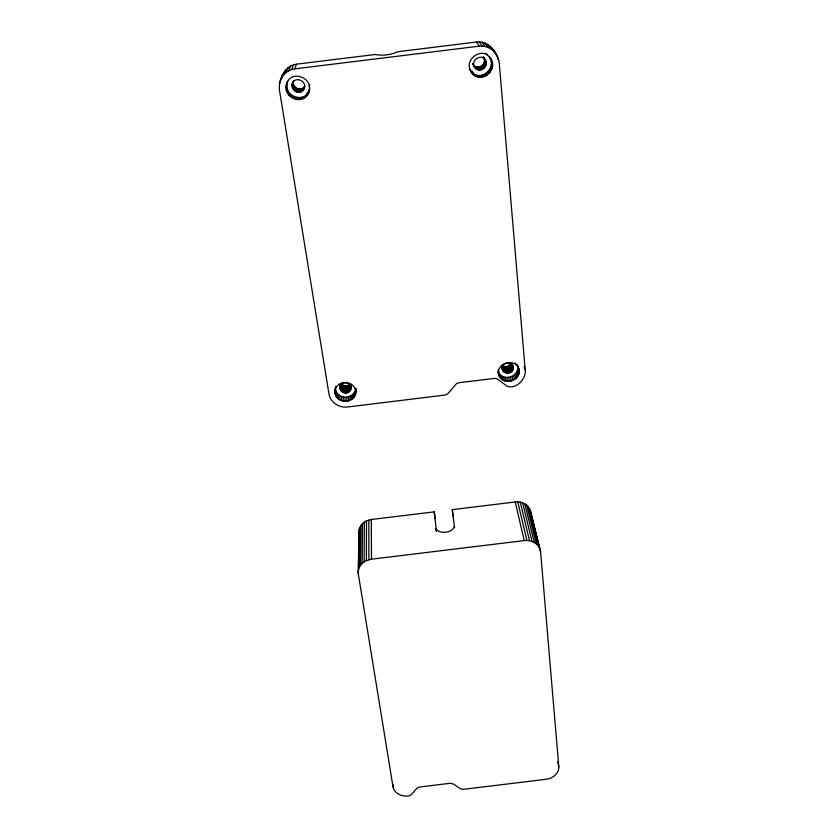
<?xml version="1.0" encoding="UTF-8"?>
<svg xmlns="http://www.w3.org/2000/svg" width="838" height="838" viewBox="0 0 838 838"><rect width="100%" height="100%" fill="white"/><g stroke="black" fill="none" stroke-linecap="round" stroke-linejoin="round"><path stroke-width="1.26" d="M453.023 515.967L452.269 509.651L515.255 501.972C521.456 501.114 528.474 504.434 530.349 510.698L540.615 551.917L558.81 766.843C559.166 773.778 552.273 778.649 545.967 779.309L463.529 789.302C458.365 789.543 455.202 783.069 450.037 783.31L419.796 786.976C414.978 787.94 413.563 794.403 408.986 795.88C402.575 797.001 394.415 793.911 393.022 786.945L358.339 574.124C357.386 568.394 361.251 562.874 366.374 560.612L366.499 520.88L371.307 519.518L434.273 511.84L435.079 518.146M513.244 368.238C513.893 361.377 502.591 361.22 502.245 367.788C501.616 374.617 512.866 374.775 513.244 368.238L511.976 363.891M364.121 561.879L364.373 522.084L366.499 520.88M499.553 376.419L498.516 372.397C503.062 381.699 518.994 377.027 517.884 366.772C525.615 381.112 498.673 388.004 498.17 371.873M362.152 563.45L362.519 523.593L364.373 522.084M525.216 369.998C526.254 378.975 516.281 389.377 507.315 386.36L497.51 379.111L495.164 378.326L458.711 382.736L456.396 383.752L447.88 393.63L445.764 394.949L347.665 406.985C339.359 408.137 330.35 402.523 328.978 393.996L279.452 90.158C278.405 79.327 284.637 65.699 296.516 64.18L375.267 54.48C382.348 55.968 391.241 54.847 397.778 51.715L476.571 42.015C488.533 40.507 497.646 52.375 499.249 63.112L525.216 369.998L524.127 366.51M360.539 565.304L361 525.353L362.519 523.593M358.339 574.124L358.371 571.516M358.528 569.557L359.104 529.427L361 525.353M359.313 567.357L359.848 527.322M358.203 571.83L359.104 529.427M354.893 395.62L355.741 388.256C359.481 405.33 331.366 405.466 335.2 388.476M355.417 394.049L355.522 389.88M355.637 392.404L355.595 388.675M354.076 397.086L354.191 392.907L354.998 391.451M352.997 398.396L353.123 394.206L354.191 392.907M351.688 399.506L351.824 395.316L353.123 394.206M350.19 400.396L350.326 396.196L351.824 395.316M340.081 385.365C337.63 391.922 347.906 396.07 350.661 389.806L350.776 386.412M350.661 389.806L351.059 385.564M349.645 391.304L349.886 384.495L345.633 386.129L341.506 384.16L341.15 390.969M350.221 390.592L350.462 383.794M348.535 401.025L348.692 396.824L350.326 396.196M348.933 391.901L349.195 385.092M348.126 392.383L348.399 385.564M346.796 401.392L346.963 397.181L348.692 396.824M347.236 392.729L347.519 385.899M346.304 392.917L346.586 386.088M345.005 401.465L345.193 397.254L346.963 397.181M345.329 392.959L345.633 386.129M344.376 392.844L344.69 386.014M343.444 392.572L343.779 385.752M343.224 401.245L343.423 397.044C339.484 396.269 336.028 393.116 335.368 389.083L335.106 393.242M454.447 526.316C452.51 533.01 439.447 534.623 435.98 528.569L436.315 531.135M341.506 400.753L341.715 396.552M341.81 391.618L342.155 384.81M342.585 392.163L342.92 385.344M340.228 389.387L340.479 384.862M339.903 399.998L340.123 395.798M340.616 390.215L340.919 384.548M340.008 388.518L340.197 385.124M338.458 398.993L338.699 394.803M337.222 397.778L337.473 393.598M336.237 396.384L336.499 392.205M335.525 394.866L335.787 390.697M335.001 391.587L335.849 386.297M308.573 92.589L309.651 88.671C307.598 108.542 278.687 97.994 287.633 81.307L286.355 85.183M286.9 83.203C291.477 69.743 312.595 77.473 309.128 90.63C304.487 103.828 283.789 96.244 287.088 83.266M292.556 83.444C295.625 74.991 308.499 82.26 303.733 89.477C299.03 97.019 288.199 88.074 293.3 81.359M303.733 89.477L304.676 86.272C301.345 92.243 291.75 87.707 293.384 81.37M339.956 387.627C340.155 380.389 352.547 381.845 350.944 388.958M474.884 67.49L472.789 63.667C476.403 71.817 488.491 63.761 483.264 56.984C492.922 66.118 476.141 77.096 472.936 63.583M490.314 58.168C482.049 45.074 461.895 61.268 471.941 72.278C481.536 82.344 497.447 67.009 489.224 56.492C501.805 70.643 476.351 87.739 469.636 68.978L471.564 72.539M498.945 374.879C495.101 362.026 517.821 357.198 519.078 370.752M307.682 94.411L308.227 92.421M282.437 75.441L279.504 83.549M306.499 96.035L307.054 94.034M309.201 86.503L309.725 84.575M305.053 97.418L305.619 95.396M303.387 98.496L303.964 96.475M301.554 99.261L302.141 97.239M303.094 90.347L304.047 87.131M302.319 91.091L303.283 87.864M299.606 99.691L300.214 97.648M301.418 91.677L302.403 88.44M300.433 92.096L301.429 88.849M297.595 99.753L298.223 97.721M299.376 92.316L300.392 89.079M298.297 92.358L299.323 89.111M295.594 99.46L296.243 97.428M297.218 92.19L298.265 88.954M296.181 91.845L297.239 88.608M293.656 98.811L294.316 96.789M295.196 91.321L296.275 88.095M294.316 90.63L295.405 87.414M291.844 97.847L292.525 95.825M293.562 89.802L294.662 86.597M290.199 96.569L290.901 94.558M292.954 88.859L294.054 85.665M292.504 87.822L293.614 84.638M292.242 86.733L293.352 83.559M288.796 95.029L289.498 93.028M292.158 85.612L293.269 82.459M292.263 84.502L293.771 80.385M287.654 93.269L288.377 91.29M286.816 91.342L287.549 89.383M280.363 80.375C282.616 74.268 288.303 69.648 294.777 68.863L296.516 64.18M286.313 89.32L287.046 87.362M286.156 87.246L286.9 85.308M291.624 69.544L293.436 64.851M288.66 70.79L290.535 66.066M285.978 72.56L287.916 67.794M283.653 74.792L285.643 69.983M281.767 77.431L283.799 72.56M473.187 73.409L473.501 72.822M335.724 388.361C339.317 379.488 354.233 381.196 355.542 390.749M502.067 365.253C504.696 367.652 509.336 366.635 510.855 363.451L512.741 369.987M472.37 71.115L471.626 72.11M307.996 91.771L308.51 92.18L307.316 93.814L306.865 93.322M366.374 560.612L371.475 559.187L524.221 540.583C530.726 539.682 538.195 543.055 540.196 549.665M294.777 68.863L479.168 46.163C485.988 45.294 492.974 48.793 496.505 54.669M343.423 397.044L345.193 397.254M308.51 92.18L309.065 92.599M484.961 59.76L483.138 57.078M491.812 47.996L494.776 52.281M494.818 52.92L497.845 57.309M489.79 45.975L492.702 50.207M497.542 58.377L498.767 60.158M487.475 44.32L490.335 48.52M484.93 43.063L487.726 47.242M482.217 42.256L484.951 46.404M490.23 58.272L491.33 59.959M479.409 41.9L482.08 46.048M490.921 60.2L492.021 61.907M486.407 53.642L487.465 55.298M491.267 62.232L492.377 63.96M491.278 64.306L492.377 66.055M476.571 42.015L479.168 46.163M490.942 66.359L492.042 68.119M490.272 68.328L491.361 70.109M483.798 57.937L485.506 60.724M485.883 61.771C482.939 51.401 468.191 61.153 475.586 68.328M484.354 60.053L486.071 62.871M484.364 61.164L486.082 64.002M489.287 70.151L490.366 71.942M484.186 62.263L485.904 65.113M483.83 63.321L485.537 66.181M488.02 71.775L489.088 73.576M483.306 64.296L485.003 67.176M482.625 65.165L484.322 68.056M486.511 73.147L487.559 74.959M481.819 65.898L483.495 68.8M480.907 66.485L482.573 69.386M484.804 74.226L485.841 76.059M479.912 66.893L481.567 69.805M478.875 67.113L480.509 70.036M482.939 74.991L483.966 76.824M477.817 67.145L479.43 70.067M476.77 66.988L478.372 69.91M481.002 75.41L481.997 77.243M475.764 66.642L477.356 69.554M474.842 66.118L476.413 69.02M479.022 75.472L480.006 77.316M477.063 75.179L478.037 77.012M475.198 74.53L476.152 76.363M473.47 73.555L474.413 75.378M471.941 72.278L472.862 74.09M493.509 50.332L494.378 52.061M517.884 366.143L518.785 369.118M517.287 364.603L518.177 367.568M517.874 368.427L519.068 372.418M515.559 362.948L516.156 364.918M517.559 370.071L518.753 374.073M516.941 371.653L518.125 375.665M516.051 373.12L517.224 377.142M512.615 365.169L513.244 367.337M514.899 374.429L516.072 378.462M511.494 363.692L513.066 369.129M510.373 364.237L512.248 370.784M513.547 375.55L514.7 379.583M509.766 364.949L511.63 371.496M509.033 365.546L510.897 372.103M512.008 376.43L513.149 380.473M508.216 366.017L510.059 372.585M507.315 366.363L509.158 372.931M510.342 377.058L511.473 381.112M506.382 366.552L508.205 373.12M508.603 377.425L509.724 381.468M505.44 366.594L507.252 373.161M504.507 366.478L506.299 373.046M506.833 377.488L507.943 381.541M503.617 366.206L505.398 372.774M502.79 365.797L504.57 372.365M502.36 366.353L503.837 371.81M505.094 377.278L506.183 381.332M502.046 366.782L503.219 371.15M501.658 366.51L502.737 370.396M501.533 366.29L502.402 369.558M503.429 376.786L504.507 380.829M501.899 376.021L502.968 380.064M500.548 375.015L501.595 379.048M499.406 373.8L500.454 377.823M498.118 369.589L498.631 371.58M498.118 371.255L498.631 373.256M540.615 551.917L530.349 510.698M529.522 508.656L539.316 547.528M528.286 506.791L538.017 545.59M526.693 505.157L536.33 543.883M524.777 503.806L534.309 542.479M522.608 502.79L532.015 541.421M520.251 502.13L529.511 540.74M517.769 501.857L526.893 540.458M515.255 501.972L524.221 540.583M557.731 761.763L558.81 766.843M452.269 509.651L454.542 527.584M434.273 511.84L436.399 531.103M530.873 514.165L531.103 516.763M358.79 531.617L358.926 533.806M392.959 784.347L393.022 786.945M371.307 519.518L371.475 559.187M368.835 520.021L368.856 559.711"/></g></svg>
